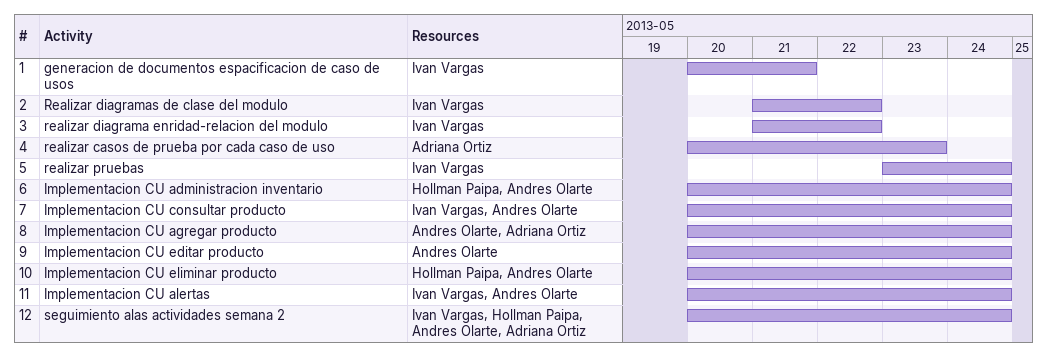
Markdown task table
| ID | Task | Start | Finish | Resources |
|---|---|---|---|---|
| 1 | generacion de documentos espacificacion de caso de usos | 2013-05-20 | 2013-05-21 | Ivan Vargas |
| 2 | Realizar diagramas de clase del modulo | 2013-05-21 | 2013-05-22 | Ivan Vargas |
| 3 | realizar diagrama enridad-relacion del modulo | 2013-05-21 | 2013-05-22 | Ivan Vargas |
| 4 | realizar casos de prueba por cada caso de uso | 2013-05-20 | 2013-05-23 | Adriana Ortiz |
| 5 | realizar pruebas | 2013-05-23 | 2013-05-24 | Ivan Vargas |
| 6 | Implementacion CU administracion inventario | 2013-05-20 | 2013-05-24 | Hollman Paipa, Andres Olarte |
| 7 | Implementacion CU consultar producto | 2013-05-20 | 2013-05-24 | Ivan Vargas, Andres Olarte |
| 8 | Implementacion CU agregar producto | 2013-05-20 | 2013-05-24 | Andres Olarte, Adriana Ortiz |
| 9 | Implementacion CU editar producto | 2013-05-20 | 2013-05-24 | Andres Olarte |
| 10 | Implementacion CU eliminar producto | 2013-05-20 | 2013-05-24 | Hollman Paipa, Andres Olarte |
| 11 | Implementacion CU alertas | 2013-05-20 | 2013-05-24 | Ivan Vargas, Andres Olarte |
| 12 | seguimiento alas actividades semana 2 | 2013-05-20 | 2013-05-24 | Ivan Vargas, Hollman Paipa, Andres Olarte, Adriana Ortiz |
